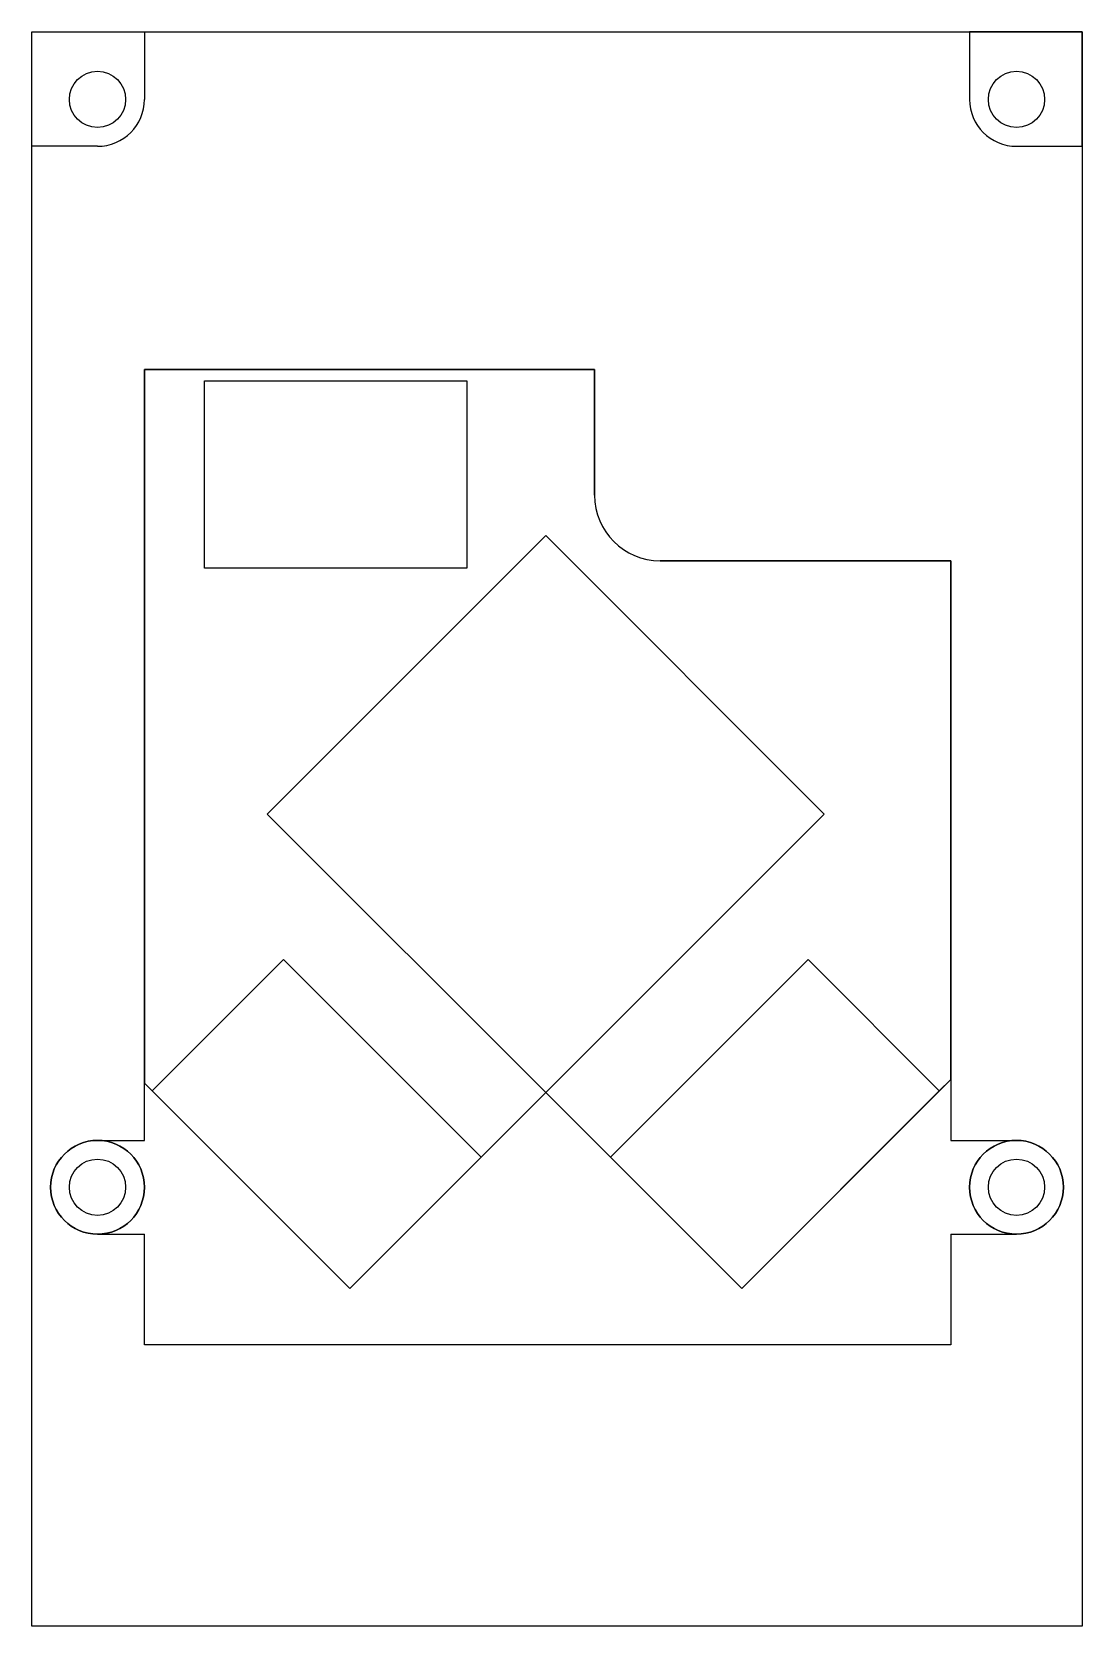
# Model space of a CAD drawing. Extents: x -28 to 28, y -15 to 70.
import ezdxf

# ---------------------------------------------------------------- set-up
doc = ezdxf.new("R2010")
doc.units = 0
doc.layers.add('Pocket001', color=7, linetype='CONTINUOUS')

msp = doc.modelspace()

# ---------------------------------------------------------------- linework, layer by layer
at = {"layer": 'Pocket001'}
for p, q in [((-28, 70), (-28, 70, 10)), ((-28, 70), (28, 70)), ((-28, 70, 10), (-22, 70, 10)), ((-28, 70), (-28, 70, 10)), ((-28, -15), (-28, 70)), ((-28, 63.9, 10), (-28, 70, 10)), ((-28, 70), (28, 70)), ((-28, -15), (-28, 70)), ((-28, 70, 10), (-28, 70, 16)), ((-28, 70, 10), (-22, 70, 10)), ((-28, 70, 16), (-22, 70, 16)), ((-28, 70, 10), (-28, 70, 16)), ((-28, 63.9, 10), (-28, 70, 10)), ((-28, 63.9, 16), (-28, 70, 16)), ((-28, 63.9, 16), (-28, 70, 16)), ((-28, 70, 16), (-22, 70, 16)), ((-22, 70, 10), (22, 70, 10)), ((-22, 70, 10), (-22, 70, 16)), ((-22, 70, 10), (-22, 66.4, 10)), ((-22, 70, 10), (22, 70, 10)), ((-22, 70, 10), (-22, 70, 16)), ((-22, 70, 10), (-22, 66.4, 10)), ((-22, 70, 16), (-22, 66.4, 16)), ((-22, 70, 16), (-22, 66.4, 16)), ((22, 70, 10), (28, 70, 10)), ((22, 70, 10), (22, 66.4, 10)), ((22, 70, 10), (22, 70, 16)), ((22, 70, 10), (28, 70, 10)), ((28, 70, 16), (22, 70, 16)), ((22, 70, 10), (22, 70, 16)), ((22, 70, 10), (22, 66.4, 10)), ((22, 70, 16), (22, 66.4, 16)), ((28, 70, 16), (22, 70, 16)), ((22, 70, 16), (22, 66.4, 16)), ((28, 70), (28, 70, 10)), ((28, 70), (28, 70, 10)), ((28, 70), (28, -15)), ((28, 70, 10), (28, 63.9, 10)), ((28, 70), (28, -15)), ((28, 70, 10), (28, 70, 16)), ((28, 70, 10), (28, 70, 16)), ((28, 70, 10), (28, 63.9, 10)), ((28, 63.9, 16), (28, 70, 16)), ((28, 63.9, 16), (28, 70, 16)), ((-23, 66.4, 16), (-23, 66.4)), ((-23, 66.4, 16), (-23, 66.4)), ((-22, 66.4, 10), (-22, 66.4, 16)), ((-22, 66.4, 10), (-22, 66.4, 16)), ((22, 66.4, 10), (22, 66.4, 16)), ((22, 66.4, 10), (22, 66.4, 16)), ((26, 66.4, 16), (26, 66.4)), ((26, 66.4, 16), (26, 66.4)), ((-28, -15, 10), (-28, 63.9, 10)), ((-24.5, 63.9, 10), (-28, 63.9, 10)), ((-28, -15, 10), (-28, 63.9, 10)), ((-28, 63.9, 10), (-28, 63.9, 16)), ((-24.5, 63.9, 16), (-28, 63.9, 16)), ((-28, 63.9, 10), (-28, 63.9, 16)), ((-24.5, 63.9, 10), (-28, 63.9, 10)), ((-24.5, 63.9, 16), (-28, 63.9, 16)), ((-24.5, 63.9, 10), (-24.5, 63.9, 16)), ((-24.5, 63.9, 10), (-24.5, 63.9, 16)), ((24.5, 63.9, 10), (28, 63.9, 10)), ((24.5, 63.9, 10), (24.5, 63.9, 16)), ((24.5, 63.9, 10), (28, 63.9, 10)), ((24.5, 63.9, 16), (28, 63.9, 16)), ((24.5, 63.9, 10), (24.5, 63.9, 16)), ((24.5, 63.9, 16), (28, 63.9, 16)), ((28, 63.9, 10), (28, -15, 10)), ((28, 63.9, 10), (28, -15, 10)), ((28, 63.9, 10), (28, 63.9, 16)), ((28, 63.9, 10), (28, 63.9, 16)), ((-22, 10.9, 10), (-22, 52, 10)), ((-22, 52, 10), (2, 52, 10)), ((-22, 52, 10), (-22, 52, 12)), ((-22, 10.9, 10), (-22, 52, 10)), ((-22, 13.95, 12), (-22, 52, 12)), ((-22, 52, 10), (-22, 52, 12)), ((-22, 52, 10), (2, 52, 10)), ((-22, 52, 12), (2, 52, 12)), ((-22, 52, 12), (-22, 52, 14)), ((-22, 13.95, 12), (-22, 52, 12)), ((-22, 52, 14), (-22, 13.95, 14)), ((-22, 52, 12), (-22, 52, 14)), ((-22, 52, 12), (2, 52, 12)), ((2, 52, 14), (-22, 52, 14)), ((-22, 52, 14), (-22, 13.95, 14)), ((2, 52, 14), (-22, 52, 14)), ((2, 52, 10), (2, 45.3, 10)), ((2, 52, 10), (2, 52, 12)), ((2, 52, 10), (2, 52, 12)), ((2, 52, 10), (2, 45.3, 10)), ((2, 52, 12), (2, 45.3, 12)), ((2, 52, 12), (2, 52, 14)), ((2, 52, 12), (2, 52, 14)), ((2, 52, 12), (2, 45.3, 12)), ((2, 45.3, 14), (2, 52, 14)), ((2, 45.3, 14), (2, 52, 14)), ((-18.8, 41.4, 14), (-18.8, 51.4, 14)), ((-18.8, 51.4, 14), (-4.8, 51.4, 14)), ((-18.8, 51.4, 14), (-18.8, 51.4, 12.5)), ((-18.8, 41.4, 14), (-18.8, 51.4, 14)), ((-18.8, 41.4, 12.5), (-18.8, 51.4, 12.5)), ((-18.8, 51.4, 14), (-18.8, 51.4, 12.5)), ((-18.8, 51.4, 14), (-4.8, 51.4, 14)), ((-18.8, 51.4, 12.5), (-4.8, 51.4, 12.5)), ((-18.8, 51.4, 12.5), (-4.8, 51.4, 12.5)), ((-18.8, 41.4, 12.5), (-18.8, 51.4, 12.5)), ((-4.8, 51.4, 14), (-4.8, 41.4, 14)), ((-4.8, 51.4, 14), (-4.8, 51.4, 12.5)), ((-4.8, 51.4, 14), (-4.8, 51.4, 12.5)), ((-4.8, 51.4, 14), (-4.8, 41.4, 14)), ((-4.8, 51.4, 12.5), (-4.8, 41.4, 12.5)), ((-4.8, 51.4, 12.5), (-4.8, 41.4, 12.5)), ((2, 45.3, 10), (2, 45.3, 12)), ((2, 45.3, 10), (2, 45.3, 12)), ((2, 45.3, 12), (2, 45.3, 14)), ((2, 45.3, 12), (2, 45.3, 14)), ((-0.6, 43.1485, 14), (-15.4492, 28.2992, 14)), ((-0.6, 43.1485, 14), (-15.4492, 28.2992, 14)), ((-0.6, 43.1485, 14.4), (-15.4492, 28.2992, 14.4)), ((-0.6, 43.1485, 14.4), (-15.4492, 28.2992, 14.4)), ((14.2492, 28.2992, 14), (-0.6, 43.1485, 14)), ((-0.6, 43.1485, 14), (-0.6, 43.1485, 14.4)), ((14.2492, 28.2992, 14), (-0.6, 43.1485, 14)), ((14.2492, 28.2992, 14.4), (-0.6, 43.1485, 14.4)), ((-0.6, 43.1485, 14), (-0.6, 43.1485, 14.4)), ((14.2492, 28.2992, 14.4), (-0.6, 43.1485, 14.4)), ((5.5, 41.8, 10), (21, 41.8, 10)), ((5.5, 41.8, 10), (5.5, 41.8, 12)), ((5.5, 41.8, 10), (5.5, 41.8, 12)), ((5.5, 41.8, 10), (21, 41.8, 10)), ((5.5, 41.8, 12), (21, 41.8, 12)), ((5.5, 41.8, 12), (5.5, 41.8, 14)), ((5.5, 41.8, 12), (5.5, 41.8, 14)), ((5.5, 41.8, 12), (21, 41.8, 12)), ((21, 41.8, 14), (5.5, 41.8, 14)), ((21, 41.8, 14), (5.5, 41.8, 14)), ((21, 41.8, 10), (21, 10.9, 10)), ((21, 41.8, 10), (21, 41.8, 12)), ((21, 41.8, 10), (21, 41.8, 12)), ((21, 41.8, 10), (21, 10.9, 10)), ((21, 41.8, 12), (21, 14.15, 12)), ((21, 41.8, 12), (21, 41.8, 14)), ((21, 41.8, 12), (21, 41.8, 14)), ((21, 41.8, 12), (21, 14.15, 12)), ((21, 14.15, 14), (21, 41.8, 14)), ((21, 14.15, 14), (21, 41.8, 14)), ((-4.8, 41.4, 14), (-18.8, 41.4, 14)), ((-18.8, 41.4, 14), (-18.8, 41.4, 12.5)), ((-18.8, 41.4, 14), (-18.8, 41.4, 12.5)), ((-4.8, 41.4, 14), (-18.8, 41.4, 14)), ((-4.8, 41.4, 12.5), (-18.8, 41.4, 12.5)), ((-4.8, 41.4, 12.5), (-18.8, 41.4, 12.5)), ((-4.8, 41.4, 14), (-4.8, 41.4, 12.5)), ((-4.8, 41.4, 14), (-4.8, 41.4, 12.5)), ((-15.4492, 28.2992, 14), (-0.6, 13.45, 14)), ((-15.4492, 28.2992, 14), (-15.4492, 28.2992, 14.4)), ((-15.4492, 28.2992, 14), (-15.4492, 28.2992, 14.4)), ((-15.4492, 28.2992, 14), (-0.6, 13.45, 14)), ((-15.4492, 28.2992, 14.4), (-0.6, 13.45, 14.4)), ((-15.4492, 28.2992, 14.4), (-0.6, 13.45, 14.4)), ((-0.6, 13.45, 14), (14.2492, 28.2992, 14)), ((-0.6, 13.45, 14), (14.2492, 28.2992, 14)), ((-0.6, 13.45, 14.4), (14.2492, 28.2992, 14.4)), ((-0.6, 13.45, 14.4), (14.2492, 28.2992, 14.4)), ((14.2492, 28.2992, 14), (14.2492, 28.2992, 14.4)), ((14.2492, 28.2992, 14), (14.2492, 28.2992, 14.4)), ((-21.5859, 13.5359, 14), (-14.5855, 20.5362, 14)), ((-21.5859, 13.5359, 14), (-14.5855, 20.5362, 14)), ((-21.5859, 13.5359, 15), (-14.5855, 20.5362, 15)), ((-21.5859, 13.5359, 15), (-14.5855, 20.5362, 15)), ((-14.5855, 20.5362, 14), (-4.04964, 10.0004, 14)), ((-14.5855, 20.5362, 14), (-14.5855, 20.5362, 15)), ((-14.5855, 20.5362, 14), (-4.04964, 10.0004, 14)), ((-14.5855, 20.5362, 15), (-4.04964, 10.0004, 15)), ((-14.5855, 20.5362, 14), (-14.5855, 20.5362, 15)), ((-14.5855, 20.5362, 15), (-4.04964, 10.0004, 15)), ((13.3855, 20.5362, 14), (2.84964, 10.0004, 14)), ((13.3855, 20.5362, 14), (2.84964, 10.0004, 14)), ((13.3855, 20.5362, 15), (2.84964, 10.0004, 15)), ((13.3855, 20.5362, 15), (2.84964, 10.0004, 15)), ((20.3859, 13.5359, 14), (13.3855, 20.5362, 14)), ((13.3855, 20.5362, 14), (13.3855, 20.5362, 15)), ((20.3859, 13.5359, 14), (13.3855, 20.5362, 14)), ((20.3859, 13.5359, 15), (13.3855, 20.5362, 15)), ((13.3855, 20.5362, 14), (13.3855, 20.5362, 15)), ((20.3859, 13.5359, 15), (13.3855, 20.5362, 15)), ((-22, 10.9, 12), (-22, 13.95, 12)), ((-22, 13.95, 12), (-11.05, 3, 12)), ((-22, 10.9, 12), (-22, 13.95, 12)), ((-22, 13.95, 12), (-22, 13.95, 14)), ((-22, 13.95, 12), (-22, 13.95, 14)), ((-22, 13.95, 12), (-11.05, 3, 12)), ((-22, 13.95, 14), (-21.5859, 13.5359, 14)), ((-22, 13.95, 14), (-21.5859, 13.5359, 14)), ((9.85, 3, 12), (21, 14.15, 12)), ((9.85, 3, 12), (21, 14.15, 12)), ((20.3859, 13.5359, 14), (21, 14.15, 14)), ((20.3859, 13.5359, 14), (21, 14.15, 14)), ((21, 14.15, 12), (21, 10.9, 12)), ((21, 14.15, 12), (21, 10.9, 12)), ((21, 14.15, 12), (21, 14.15, 14)), ((21, 14.15, 12), (21, 14.15, 14)), ((-21.5859, 13.5359, 14), (-11.05, 3, 14)), ((-21.5859, 13.5359, 14), (-21.5859, 13.5359, 15)), ((-21.5859, 13.5359, 14), (-11.05, 3, 14)), ((-11.05, 3, 15), (-21.5859, 13.5359, 15)), ((-21.5859, 13.5359, 14), (-21.5859, 13.5359, 15)), ((-11.05, 3, 15), (-21.5859, 13.5359, 15)), ((-11.05, 3, 12), (-0.6, 13.45, 12)), ((-11.05, 3, 12), (-0.6, 13.45, 12)), ((-4.04964, 10.0004, 14), (-0.6, 13.45, 14)), ((-4.04964, 10.0004, 14), (-0.6, 13.45, 14)), ((-0.6, 13.45, 12), (9.85, 3, 12)), ((-0.6, 13.45, 12), (-0.6, 13.45, 14)), ((-0.6, 13.45, 12), (9.85, 3, 12)), ((-0.6, 13.45, 14), (2.84964, 10.0004, 14)), ((-0.6, 13.45, 12), (-0.6, 13.45, 14)), ((-0.6, 13.45, 14), (2.84964, 10.0004, 14)), ((-0.6, 13.45, 14), (-0.6, 13.45, 14.4)), ((-0.6, 13.45, 14), (-0.6, 13.45, 14.4)), ((9.85, 3, 14), (20.3859, 13.5359, 14)), ((9.85, 3, 14), (20.3859, 13.5359, 14)), ((9.85, 3, 15), (20.3859, 13.5359, 15)), ((9.85, 3, 15), (20.3859, 13.5359, 15)), ((20.3859, 13.5359, 14), (20.3859, 13.5359, 15)), ((20.3859, 13.5359, 14), (20.3859, 13.5359, 15)), ((-24.5, 10.9, 10), (-22, 10.9, 10)), ((-24.5, 10.9, 10), (-24.5, 10.9, 12)), ((-24.5, 10.9, 10), (-22, 10.9, 10)), ((-24.5, 10.9, 12), (-22, 10.9, 12)), ((-24.5, 10.9, 10), (-24.5, 10.9, 12)), ((-24.5, 10.9, 12), (-22, 10.9, 12)), ((-22, 10.9, 10), (-22, 10.9, 12)), ((-22, 10.9, 10), (-22, 10.9, 12)), ((21, 10.9, 10), (24.5, 10.9, 10)), ((21, 10.9, 10), (21, 10.9, 12)), ((21, 10.9, 10), (21, 10.9, 12)), ((21, 10.9, 10), (24.5, 10.9, 10)), ((21, 10.9, 12), (24.5, 10.9, 12)), ((21, 10.9, 12), (24.5, 10.9, 12)), ((24.5, 10.9, 10), (24.5, 10.9, 12)), ((24.5, 10.9, 10), (24.5, 10.9, 12)), ((-11.05, 3, 14), (-4.04964, 10.0004, 14)), ((-11.05, 3, 14), (-4.04964, 10.0004, 14)), ((-4.04964, 10.0004, 15), (-11.05, 3, 15)), ((-4.04964, 10.0004, 15), (-11.05, 3, 15)), ((-4.04964, 10.0004, 14), (-4.04964, 10.0004, 15)), ((-4.04964, 10.0004, 14), (-4.04964, 10.0004, 15)), ((2.84964, 10.0004, 14), (9.85, 3, 14)), ((2.84964, 10.0004, 14), (2.84964, 10.0004, 15)), ((2.84964, 10.0004, 14), (9.85, 3, 14)), ((2.84964, 10.0004, 15), (9.85, 3, 15)), ((2.84964, 10.0004, 14), (2.84964, 10.0004, 15)), ((2.84964, 10.0004, 15), (9.85, 3, 15)), ((-23, 8.4, 16), (-23, 8.4)), ((-23, 8.4, 16), (-23, 8.4)), ((-22, 8.4, 12), (-22, 8.4, 16)), ((-22, 8.4, 12), (-22, 8.4, 16)), ((26, 8.4, 16), (26, 8.4)), ((26, 8.4, 16), (26, 8.4)), ((27, 8.4, 12), (27, 8.4, 16)), ((27, 8.4, 12), (27, 8.4, 16)), ((-24.5, 5.9, 10), (-22, 5.9, 10)), ((-24.5, 5.9, 10), (-24.5, 5.9, 12)), ((-24.5, 5.9, 10), (-24.5, 5.9, 12)), ((-24.5, 5.9, 10), (-22, 5.9, 10)), ((-24.5, 5.9, 12), (-22, 5.9, 12)), ((-24.5, 5.9, 12), (-22, 5.9, 12)), ((-22, 0, 10), (-22, 5.9, 10)), ((-22, 5.9, 10), (-22, 5.9, 12)), ((-22, 5.9, 10), (-22, 5.9, 12)), ((-22, 0, 10), (-22, 5.9, 10)), ((-22, 0, 12), (-22, 5.9, 12)), ((-22, 0, 12), (-22, 5.9, 12)), ((21, 5.9, 10), (21, 0, 10)), ((21, 5.9, 10), (24.5, 5.9, 10)), ((21, 5.9, 10), (21, 5.9, 12)), ((21, 5.9, 10), (21, 0, 10)), ((21, 5.9, 12), (21, 0, 12)), ((21, 5.9, 10), (21, 5.9, 12)), ((21, 5.9, 10), (24.5, 5.9, 10)), ((21, 5.9, 12), (24.5, 5.9, 12)), ((21, 5.9, 12), (21, 0, 12)), ((21, 5.9, 12), (24.5, 5.9, 12)), ((24.5, 5.9, 10), (24.5, 5.9, 12)), ((24.5, 5.9, 10), (24.5, 5.9, 12)), ((-11.05, 3, 12), (-11.05, 3, 14)), ((-11.05, 3, 12), (-11.05, 3, 14)), ((-11.05, 3, 14), (-11.05, 3, 15)), ((-11.05, 3, 14), (-11.05, 3, 15)), ((9.85, 3, 12), (9.85, 3, 14)), ((9.85, 3, 12), (9.85, 3, 14)), ((9.85, 3, 14), (9.85, 3, 15)), ((9.85, 3, 14), (9.85, 3, 15)), ((21, 0, 10), (-22, 0, 10)), ((-22, 0, 10), (-22, 0, 12)), ((-22, 0, 10), (-22, 0, 12)), ((21, 0, 10), (-22, 0, 10)), ((21, 0, 12), (-22, 0, 12)), ((21, 0, 12), (-22, 0, 12)), ((21, 0, 10), (21, 0, 12)), ((21, 0, 10), (21, 0, 12)), ((-28, -15), (-28, -15, 10)), ((28, -15), (-28, -15)), ((28, -15, 10), (-28, -15, 10)), ((-28, -15), (-28, -15, 10)), ((28, -15), (-28, -15)), ((28, -15, 10), (-28, -15, 10)), ((28, -15), (28, -15, 10)), ((28, -15), (28, -15, 10))]:
    msp.add_line(p, q, dxfattribs=at)
for centre, radius in [((-24.5, 66.4), 1.5), ((-24.5, 66.4), 1.5), ((-24.5, 66.4), 1.5), ((-24.5, 66.4), 1.5), ((24.5, 66.4), 1.5), ((24.5, 66.4), 1.5), ((24.5, 66.4), 1.5), ((24.5, 66.4), 1.5), ((-24.5, 8.4), 2.5), ((-24.5, 8.4), 2.5), ((24.5, 8.4), 2.5), ((24.5, 8.4), 2.5), ((-24.5, 8.4), 1.5), ((-24.5, 8.4), 1.5), ((-24.5, 8.4), 1.5), ((-24.5, 8.4), 1.5), ((24.5, 8.4), 1.5), ((24.5, 8.4), 1.5), ((24.5, 8.4), 1.5), ((24.5, 8.4), 1.5)]:
    msp.add_circle(centre, radius, dxfattribs=at)
for centre, radius, start, end in [((-24.5, 66.4, 10), 2.5, -90, 0), ((-24.5, 66.4, 16), 2.5, -90, 0), ((-24.5, 66.4, 10), 2.5, -90, 0), ((-24.5, 66.4, 16), 2.5, -90, 0), ((24.5, 66.4, 10), 2.5, 180, -90), ((24.5, 66.4, 10), 2.5, 180, -90), ((24.5, 66.4, 16), 2.5, 180, -90), ((24.5, 66.4, 16), 2.5, 180, -90), ((5.5, 45.3, 10), 3.5, 180, -90), ((5.5, 45.3, 10), 3.5, 180, -90), ((5.5, 45.3, 12), 3.5, 180, -90), ((5.5, 45.3, 12), 3.5, 180, -90), ((5.5, 45.3, 14), 3.5, 180, -90), ((5.5, 45.3, 14), 3.5, 180, -90), ((-24.5, 8.4, 10), 2.5, 90, -90), ((-24.5, 8.4, 10), 2.5, 90, -90), ((-24.5, 8.4, 12), 2.5, 90, -90), ((-24.5, 8.4, 12), 2.5, 90, -90), ((-24.5, 8.4, 12), 2.5, 0, 90), ((-24.5, 8.4, 12), 2.5, 0, 90), ((24.5, 8.4, 12), 2.5, 90, -90), ((24.5, 8.4, 12), 2.5, 90, -90), ((24.5, 8.4, 10), 2.5, -90, 90), ((24.5, 8.4, 10), 2.5, -90, 90), ((24.5, 8.4, 12), 2.5, 0, 90), ((24.5, 8.4, 12), 2.5, 0, 90), ((-24.5, 8.4, 12), 2.5, -90, 0), ((-24.5, 8.4, 12), 2.5, -90, 0), ((24.5, 8.4, 12), 2.5, -90, 0), ((24.5, 8.4, 12), 2.5, -90, 0)]:
    msp.add_arc(centre, radius, start, end, dxfattribs=at)

doc.saveas('drawing.dxf')
